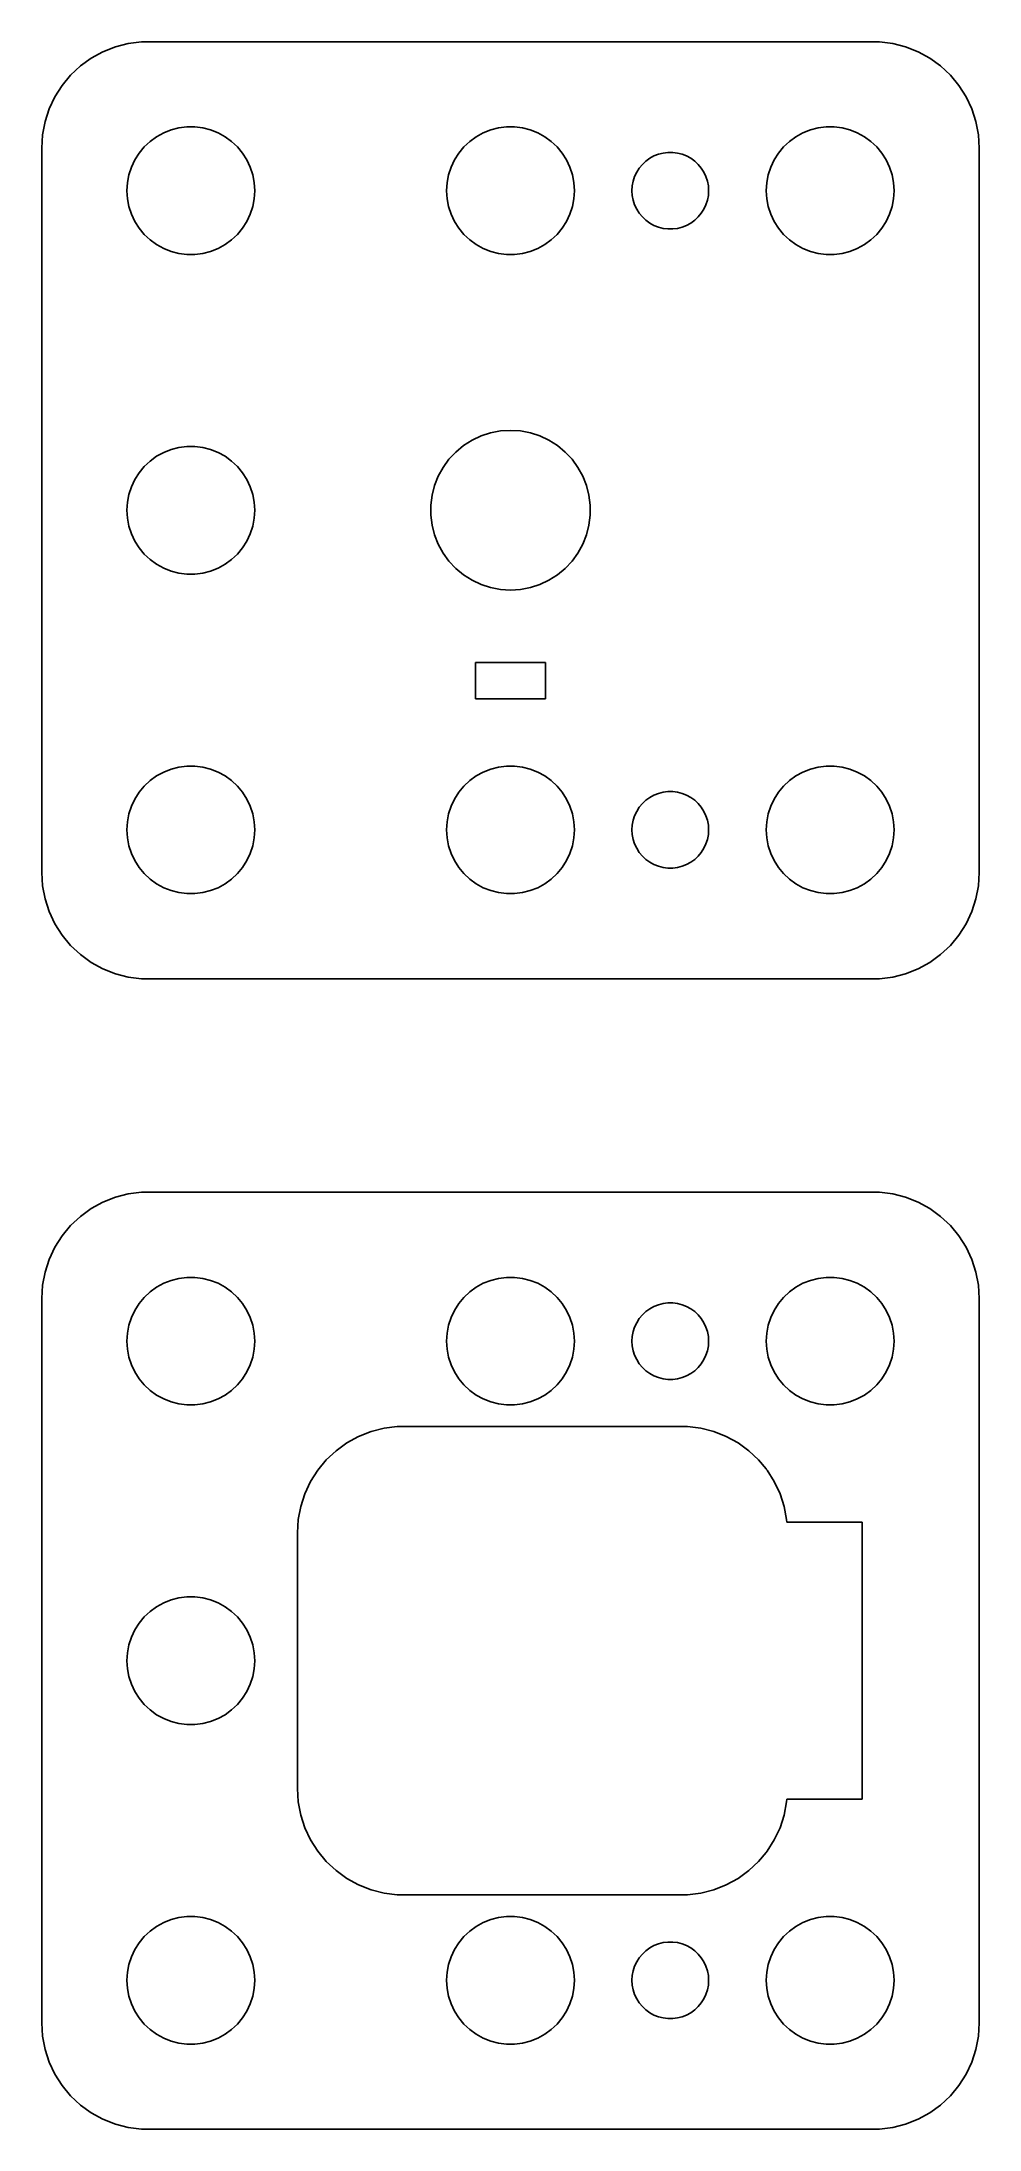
# Model space of a CAD drawing. Header units: metres. Extents: x -22 to 22, y -22 to 76.
import ezdxf

# ---------------------------------------------------------------- set-up
doc = ezdxf.new("R2010")
doc.units = ezdxf.units.M

msp = doc.modelspace()

# ---------------------------------------------------------------- linework, layer by layer
for p, q in [((-19.1289, 75.5241), (-19.6791, 75.2216)), ((-18.5451, 75.7553), (-19.1289, 75.5241)), ((-17.9369, 75.9114), (-18.5451, 75.7553)), ((-17.3139, 75.9901), (-17.9369, 75.9114)), ((17.3139, 75.9901), (-17.3139, 75.9901)), ((17.9369, 75.9114), (17.3139, 75.9901)), ((18.5451, 75.7553), (17.9369, 75.9114)), ((19.1289, 75.5241), (18.5451, 75.7553)), ((19.6791, 75.2216), (19.1289, 75.5241)), ((-20.1871, 74.8526), (-20.6448, 74.4227)), ((-19.6791, 75.2216), (-20.1871, 74.8526)), ((20.1871, 74.8526), (19.6791, 75.2216)), ((20.6448, 74.4227), (20.1871, 74.8526)), ((-21.0451, 73.9389), (-21.3815, 73.4088)), ((-20.6448, 74.4227), (-21.0451, 73.9389)), ((21.0451, 73.9389), (20.6448, 74.4227)), ((21.3815, 73.4088), (21.0451, 73.9389)), ((-21.6489, 72.8406), (-21.8429, 72.2434)), ((-21.3815, 73.4088), (-21.6489, 72.8406)), ((21.6489, 72.8406), (21.3815, 73.4088)), ((21.8429, 72.2434), (21.6489, 72.8406)), ((-21.9606, 71.6267), (-22, 71)), ((-21.8429, 72.2434), (-21.9606, 71.6267)), ((-16.9123, 71.3115), (-16.6075, 71.533)), ((-16.6075, 71.533), (-16.2773, 71.7145)), ((-16.2773, 71.7145), (-15.927, 71.8532)), ((-15.927, 71.8532), (-15.5621, 71.9469)), ((-15.5621, 71.9469), (-15.1884, 71.9941)), ((-15.1884, 71.9941), (-14.8116, 71.9941)), ((-14.8116, 71.9941), (-14.4379, 71.9469)), ((-14.4379, 71.9469), (-14.0729, 71.8532)), ((-14.0729, 71.8532), (-13.7227, 71.7145)), ((-13.7227, 71.7145), (-13.3925, 71.533)), ((-13.3925, 71.533), (-13.0877, 71.3115)), ((-1.91226, 71.3115), (-1.60747, 71.533)), ((-1.60747, 71.533), (-1.27733, 71.7145)), ((-1.27733, 71.7145), (-0.927048, 71.8532)), ((-0.927048, 71.8532), (-0.562134, 71.9469)), ((-0.562134, 71.9469), (-0.18837, 71.9941)), ((-0.18837, 71.9941), (0.18837, 71.9941)), ((0.18837, 71.9941), (0.562134, 71.9469)), ((0.562134, 71.9469), (0.927048, 71.8532)), ((0.927048, 71.8532), (1.27733, 71.7145)), ((1.27733, 71.7145), (1.60747, 71.533)), ((1.60747, 71.533), (1.91226, 71.3115)), ((13.0877, 71.3115), (13.3925, 71.533)), ((13.3925, 71.533), (13.7227, 71.7145)), ((13.7227, 71.7145), (14.0729, 71.8532)), ((14.0729, 71.8532), (14.4379, 71.9469)), ((14.4379, 71.9469), (14.8116, 71.9941)), ((14.8116, 71.9941), (15.1884, 71.9941)), ((15.1884, 71.9941), (15.5621, 71.9469)), ((15.5621, 71.9469), (15.927, 71.8532)), ((15.927, 71.8532), (16.2773, 71.7145)), ((16.2773, 71.7145), (16.6075, 71.533)), ((16.6075, 71.533), (16.9123, 71.3115)), ((21.9606, 71.6267), (21.8429, 72.2434)), ((22, 71), (21.9606, 71.6267)), ((-22, 71), (-22, 37)), ((-17.6289, 70.4453), (-17.427, 70.7634)), ((-17.427, 70.7634), (-17.1869, 71.0536)), ((-17.1869, 71.0536), (-16.9123, 71.3115)), ((-13.0877, 71.3115), (-12.8131, 71.0536)), ((-12.8131, 71.0536), (-12.5729, 70.7634)), ((-12.5729, 70.7634), (-12.3711, 70.4453)), ((-2.62891, 70.4453), (-2.42705, 70.7634)), ((-2.42705, 70.7634), (-2.1869, 71.0536)), ((-2.1869, 71.0536), (-1.91226, 71.3115)), ((1.91226, 71.3115), (2.1869, 71.0536)), ((2.1869, 71.0536), (2.42705, 70.7634)), ((2.42705, 70.7634), (2.62891, 70.4453)), ((6.53551, 70.5198), (6.7336, 70.6287)), ((6.7336, 70.6287), (6.94376, 70.7119)), ((6.94376, 70.7119), (7.1627, 70.7681)), ((7.1627, 70.7681), (7.38696, 70.7964)), ((7.38696, 70.7964), (7.61302, 70.7964)), ((7.61302, 70.7964), (7.83728, 70.7681)), ((7.83728, 70.7681), (8.05623, 70.7119)), ((8.05623, 70.7119), (8.26639, 70.6287)), ((8.26639, 70.6287), (8.46448, 70.5198)), ((12.3711, 70.4453), (12.5729, 70.7634)), ((12.5729, 70.7634), (12.8131, 71.0536)), ((12.8131, 71.0536), (13.0877, 71.3115)), ((16.9123, 71.3115), (17.1869, 71.0536)), ((17.1869, 71.0536), (17.427, 70.7634)), ((17.427, 70.7634), (17.6289, 70.4453)), ((22, 37), (22, 71)), ((-17.9763, 69.376), (-17.9057, 69.7461)), ((-17.9057, 69.7461), (-17.7893, 70.1044)), ((-17.7893, 70.1044), (-17.6289, 70.4453)), ((-12.3711, 70.4453), (-12.2107, 70.1044)), ((-12.2107, 70.1044), (-12.0942, 69.7461)), ((-12.0942, 69.7461), (-12.0237, 69.376)), ((-2.97633, 69.376), (-2.90575, 69.7461)), ((-2.90575, 69.7461), (-2.78932, 70.1044)), ((-2.78932, 70.1044), (-2.62891, 70.4453)), ((2.62891, 70.4453), (2.78932, 70.1044)), ((2.78932, 70.1044), (2.90575, 69.7461)), ((2.90575, 69.7461), (2.97633, 69.376)), ((5.75655, 69.4476), (5.8264, 69.6626)), ((5.8264, 69.6626), (5.92264, 69.8671)), ((5.92264, 69.8671), (6.04376, 70.058)), ((6.04376, 70.058), (6.18785, 70.2322)), ((6.18785, 70.2322), (6.35263, 70.3869)), ((6.35263, 70.3869), (6.53551, 70.5198)), ((8.46448, 70.5198), (8.64735, 70.3869)), ((8.64735, 70.3869), (8.81213, 70.2322)), ((8.81213, 70.2322), (8.95622, 70.058)), ((8.95622, 70.058), (9.07735, 69.8671)), ((9.07735, 69.8671), (9.17358, 69.6626)), ((9.17358, 69.6626), (9.24344, 69.4476)), ((12.0237, 69.376), (12.0942, 69.7461)), ((12.0942, 69.7461), (12.2107, 70.1044)), ((12.2107, 70.1044), (12.3711, 70.4453)), ((17.6289, 70.4453), (17.7893, 70.1044)), ((17.7893, 70.1044), (17.9057, 69.7461)), ((17.9057, 69.7461), (17.9763, 69.376)), ((-18, 69), (-17.9763, 69.376)), ((-17.9763, 68.624), (-18, 69)), ((-17.9057, 68.2539), (-17.9763, 68.624)), ((-12.0237, 68.624), (-12.0942, 68.2539)), ((-12.0237, 69.376), (-12, 69)), ((-12, 69), (-12.0237, 68.624)), ((-3, 69), (-2.97633, 69.376)), ((-2.97633, 68.624), (-3, 69)), ((-2.90575, 68.2539), (-2.97633, 68.624)), ((2.97633, 68.624), (2.90575, 68.2539)), ((2.97633, 69.376), (3, 69)), ((3, 69), (2.97633, 68.624)), ((5.7, 69), (5.71419, 69.2256)), ((5.71419, 68.7744), (5.7, 69)), ((5.71419, 69.2256), (5.75655, 69.4476)), ((5.75655, 68.5524), (5.71419, 68.7744)), ((9.24344, 69.4476), (9.2858, 69.2256)), ((9.2858, 68.7744), (9.24344, 68.5524)), ((9.2858, 69.2256), (9.29999, 69)), ((9.29999, 69), (9.2858, 68.7744)), ((12, 69), (12.0237, 69.376)), ((12.0237, 68.624), (12, 69)), ((12.0942, 68.2539), (12.0237, 68.624)), ((17.9763, 68.624), (17.9057, 68.2539)), ((17.9763, 69.376), (18, 69)), ((18, 69), (17.9763, 68.624)), ((-17.7893, 67.8956), (-17.9057, 68.2539)), ((-17.6289, 67.5547), (-17.7893, 67.8956)), ((-12.2107, 67.8956), (-12.3711, 67.5547)), ((-12.0942, 68.2539), (-12.2107, 67.8956)), ((-2.78932, 67.8956), (-2.90575, 68.2539)), ((-2.62891, 67.5547), (-2.78932, 67.8956)), ((2.78932, 67.8956), (2.62891, 67.5547)), ((2.90575, 68.2539), (2.78932, 67.8956)), ((5.8264, 68.3374), (5.75655, 68.5524)), ((5.92264, 68.1328), (5.8264, 68.3374)), ((6.04376, 67.942), (5.92264, 68.1328)), ((6.18785, 67.7678), (6.04376, 67.942)), ((6.35263, 67.6131), (6.18785, 67.7678)), ((6.53551, 67.4802), (6.35263, 67.6131)), ((8.64735, 67.6131), (8.46448, 67.4802)), ((8.81213, 67.7678), (8.64735, 67.6131)), ((8.95622, 67.942), (8.81213, 67.7678)), ((9.07735, 68.1328), (8.95622, 67.942)), ((9.17358, 68.3374), (9.07735, 68.1328)), ((9.24344, 68.5524), (9.17358, 68.3374)), ((12.2107, 67.8956), (12.0942, 68.2539)), ((12.3711, 67.5547), (12.2107, 67.8956)), ((17.7893, 67.8956), (17.6289, 67.5547)), ((17.9057, 68.2539), (17.7893, 67.8956)), ((-17.427, 67.2366), (-17.6289, 67.5547)), ((-17.1869, 66.9464), (-17.427, 67.2366)), ((-16.9123, 66.6884), (-17.1869, 66.9464)), ((-16.6075, 66.467), (-16.9123, 66.6884)), ((-13.0877, 66.6884), (-13.3925, 66.467)), ((-12.8131, 66.9464), (-13.0877, 66.6884)), ((-12.5729, 67.2366), (-12.8131, 66.9464)), ((-12.3711, 67.5547), (-12.5729, 67.2366)), ((-2.42705, 67.2366), (-2.62891, 67.5547)), ((-2.1869, 66.9464), (-2.42705, 67.2366)), ((-1.91226, 66.6884), (-2.1869, 66.9464)), ((-1.60747, 66.467), (-1.91226, 66.6884)), ((1.91226, 66.6884), (1.60747, 66.467)), ((2.1869, 66.9464), (1.91226, 66.6884)), ((2.42705, 67.2366), (2.1869, 66.9464)), ((2.62891, 67.5547), (2.42705, 67.2366)), ((6.7336, 67.3713), (6.53551, 67.4802)), ((6.94376, 67.2881), (6.7336, 67.3713)), ((7.1627, 67.2319), (6.94376, 67.2881)), ((7.38696, 67.2036), (7.1627, 67.2319)), ((7.61302, 67.2036), (7.38696, 67.2036)), ((7.83728, 67.2319), (7.61302, 67.2036)), ((8.05623, 67.2881), (7.83728, 67.2319)), ((8.26639, 67.3713), (8.05623, 67.2881)), ((8.46448, 67.4802), (8.26639, 67.3713)), ((12.5729, 67.2366), (12.3711, 67.5547)), ((12.8131, 66.9464), (12.5729, 67.2366)), ((13.0877, 66.6884), (12.8131, 66.9464)), ((13.3925, 66.467), (13.0877, 66.6884)), ((16.9123, 66.6884), (16.6075, 66.467)), ((17.1869, 66.9464), (16.9123, 66.6884)), ((17.427, 67.2366), (17.1869, 66.9464)), ((17.6289, 67.5547), (17.427, 67.2366)), ((-16.2773, 66.2855), (-16.6075, 66.467)), ((-15.927, 66.1468), (-16.2773, 66.2855)), ((-15.5621, 66.0531), (-15.927, 66.1468)), ((-15.1884, 66.0059), (-15.5621, 66.0531)), ((-14.8116, 66.0059), (-15.1884, 66.0059)), ((-14.4379, 66.0531), (-14.8116, 66.0059)), ((-14.0729, 66.1468), (-14.4379, 66.0531)), ((-13.7227, 66.2855), (-14.0729, 66.1468)), ((-13.3925, 66.467), (-13.7227, 66.2855)), ((-1.27733, 66.2855), (-1.60747, 66.467)), ((-0.927048, 66.1468), (-1.27733, 66.2855)), ((-0.562134, 66.0531), (-0.927048, 66.1468)), ((-0.18837, 66.0059), (-0.562134, 66.0531)), ((0.18837, 66.0059), (-0.18837, 66.0059)), ((0.562134, 66.0531), (0.18837, 66.0059)), ((0.927048, 66.1468), (0.562134, 66.0531)), ((1.27733, 66.2855), (0.927048, 66.1468)), ((1.60747, 66.467), (1.27733, 66.2855)), ((13.7227, 66.2855), (13.3925, 66.467)), ((14.0729, 66.1468), (13.7227, 66.2855)), ((14.4379, 66.0531), (14.0729, 66.1468)), ((14.8116, 66.0059), (14.4379, 66.0531)), ((15.1884, 66.0059), (14.8116, 66.0059)), ((15.5621, 66.0531), (15.1884, 66.0059)), ((15.927, 66.1468), (15.5621, 66.0531)), ((16.2773, 66.2855), (15.927, 66.1468)), ((16.6075, 66.467), (16.2773, 66.2855)), ((-16.2773, 56.7145), (-15.927, 56.8532)), ((-15.927, 56.8532), (-15.5621, 56.9469)), ((-15.5621, 56.9469), (-15.1884, 56.9941)), ((-15.1884, 56.9941), (-14.8116, 56.9941)), ((-14.8116, 56.9941), (-14.4379, 56.9469)), ((-14.4379, 56.9469), (-14.0729, 56.8532)), ((-14.0729, 56.8532), (-13.7227, 56.7145)), ((-2.56705, 56.7336), (-2.20419, 57.0338)), ((-2.20419, 57.0338), (-1.80656, 57.2861)), ((-1.80656, 57.2861), (-1.38046, 57.4866)), ((-1.38046, 57.4866), (-0.932587, 57.6322)), ((-0.932587, 57.6322), (-0.469986, 57.7204)), ((-0.469986, 57.7204), (0, 57.75)), ((0, 57.75), (0.469986, 57.7204)), ((0.469986, 57.7204), (0.932587, 57.6322)), ((0.932587, 57.6322), (1.38046, 57.4866)), ((1.38046, 57.4866), (1.80656, 57.2861)), ((1.80656, 57.2861), (2.20419, 57.0338)), ((2.20419, 57.0338), (2.56705, 56.7336)), ((-17.427, 55.7634), (-17.1869, 56.0536)), ((-17.1869, 56.0536), (-16.9123, 56.3115)), ((-16.9123, 56.3115), (-16.6075, 56.533)), ((-16.6075, 56.533), (-16.2773, 56.7145)), ((-13.7227, 56.7145), (-13.3925, 56.533)), ((-13.3925, 56.533), (-13.0877, 56.3115)), ((-13.0877, 56.3115), (-12.8131, 56.0536)), ((-12.8131, 56.0536), (-12.5729, 55.7634)), ((-3.3931, 55.5967), (-3.16623, 56.0093)), ((-3.16623, 56.0093), (-2.88942, 56.3903)), ((-2.88942, 56.3903), (-2.56705, 56.7336)), ((2.56705, 56.7336), (2.88942, 56.3903)), ((2.88942, 56.3903), (3.16623, 56.0093)), ((3.16623, 56.0093), (3.3931, 55.5967)), ((-17.9057, 54.7461), (-17.7893, 55.1044)), ((-17.7893, 55.1044), (-17.6289, 55.4453)), ((-17.6289, 55.4453), (-17.427, 55.7634)), ((-12.5729, 55.7634), (-12.3711, 55.4453)), ((-12.3711, 55.4453), (-12.2107, 55.1044)), ((-12.2107, 55.1044), (-12.0942, 54.7461)), ((-3.68356, 54.7027), (-3.56645, 55.1588)), ((-3.56645, 55.1588), (-3.3931, 55.5967)), ((3.3931, 55.5967), (3.56645, 55.1588)), ((3.56645, 55.1588), (3.68356, 54.7027)), ((-18, 54), (-17.9763, 54.376)), ((-17.9763, 53.624), (-18, 54)), ((-17.9763, 54.376), (-17.9057, 54.7461)), ((-12.0942, 54.7461), (-12.0237, 54.376)), ((-12.0237, 54.376), (-12, 54)), ((-12, 54), (-12.0237, 53.624)), ((-3.7426, 54.2355), (-3.68356, 54.7027)), ((-3.7426, 53.7645), (-3.7426, 54.2355)), ((3.68356, 54.7027), (3.7426, 54.2355)), ((3.7426, 54.2355), (3.7426, 53.7645)), ((-17.9057, 53.2539), (-17.9763, 53.624)), ((-17.7893, 52.8956), (-17.9057, 53.2539)), ((-12.0942, 53.2539), (-12.2107, 52.8956)), ((-12.0237, 53.624), (-12.0942, 53.2539)), ((-3.68356, 53.2973), (-3.7426, 53.7645)), ((-3.56645, 52.8412), (-3.68356, 53.2973)), ((3.68356, 53.2973), (3.56645, 52.8412)), ((3.7426, 53.7645), (3.68356, 53.2973)), ((-17.6289, 52.5547), (-17.7893, 52.8956)), ((-17.427, 52.2366), (-17.6289, 52.5547)), ((-17.1869, 51.9464), (-17.427, 52.2366)), ((-16.9123, 51.6885), (-17.1869, 51.9464)), ((-12.8131, 51.9464), (-13.0877, 51.6885)), ((-12.5729, 52.2366), (-12.8131, 51.9464)), ((-12.3711, 52.5547), (-12.5729, 52.2366)), ((-12.2107, 52.8956), (-12.3711, 52.5547)), ((-3.3931, 52.4033), (-3.56645, 52.8412)), ((-3.16623, 51.9907), (-3.3931, 52.4033)), ((-2.88942, 51.6097), (-3.16623, 51.9907)), ((3.16623, 51.9907), (2.88942, 51.6097)), ((3.3931, 52.4033), (3.16623, 51.9907)), ((3.56645, 52.8412), (3.3931, 52.4033)), ((-16.6075, 51.467), (-16.9123, 51.6885)), ((-16.2773, 51.2855), (-16.6075, 51.467)), ((-15.927, 51.1468), (-16.2773, 51.2855)), ((-15.5621, 51.0531), (-15.927, 51.1468)), ((-15.1884, 51.0059), (-15.5621, 51.0531)), ((-14.8116, 51.0059), (-15.1884, 51.0059)), ((-14.4379, 51.0531), (-14.8116, 51.0059)), ((-14.0729, 51.1468), (-14.4379, 51.0531)), ((-13.7227, 51.2855), (-14.0729, 51.1468)), ((-13.3925, 51.467), (-13.7227, 51.2855)), ((-13.0877, 51.6885), (-13.3925, 51.467)), ((-2.56705, 51.2664), (-2.88942, 51.6097)), ((-2.20419, 50.9662), (-2.56705, 51.2664)), ((-1.80656, 50.7139), (-2.20419, 50.9662)), ((2.20419, 50.9662), (1.80656, 50.7139)), ((2.56705, 51.2664), (2.20419, 50.9662)), ((2.88942, 51.6097), (2.56705, 51.2664)), ((-1.38046, 50.5134), (-1.80656, 50.7139)), ((-0.932587, 50.3678), (-1.38046, 50.5134)), ((-0.469986, 50.2796), (-0.932587, 50.3678)), ((0, 50.25), (-0.469986, 50.2796)), ((0.469986, 50.2796), (0, 50.25)), ((0.932587, 50.3678), (0.469986, 50.2796)), ((1.38046, 50.5134), (0.932587, 50.3678)), ((1.80656, 50.7139), (1.38046, 50.5134)), ((-1.64999, 45.15), (-1.64999, 46.85)), ((-1.64999, 46.85), (1.64999, 46.85)), ((1.64999, 46.85), (1.64999, 45.15)), ((1.64999, 45.15), (-1.64999, 45.15)), ((-17.1869, 41.0536), (-16.9123, 41.3116)), ((-16.9123, 41.3116), (-16.6075, 41.533)), ((-16.6075, 41.533), (-16.2773, 41.7145)), ((-16.2773, 41.7145), (-15.927, 41.8532)), ((-15.927, 41.8532), (-15.5621, 41.9469)), ((-15.5621, 41.9469), (-15.1884, 41.9941)), ((-15.1884, 41.9941), (-14.8116, 41.9941)), ((-14.8116, 41.9941), (-14.4379, 41.9469)), ((-14.4379, 41.9469), (-14.0729, 41.8532)), ((-14.0729, 41.8532), (-13.7227, 41.7145)), ((-13.7227, 41.7145), (-13.3925, 41.533)), ((-13.3925, 41.533), (-13.0877, 41.3116)), ((-13.0877, 41.3116), (-12.8131, 41.0536)), ((-2.1869, 41.0536), (-1.91226, 41.3116)), ((-1.91226, 41.3116), (-1.60747, 41.533)), ((-1.60747, 41.533), (-1.27733, 41.7145)), ((-1.27733, 41.7145), (-0.927048, 41.8532)), ((-0.927048, 41.8532), (-0.562134, 41.9469)), ((-0.562134, 41.9469), (-0.18837, 41.9941)), ((-0.18837, 41.9941), (0.18837, 41.9941)), ((0.18837, 41.9941), (0.562134, 41.9469)), ((0.562134, 41.9469), (0.927048, 41.8532)), ((0.927048, 41.8532), (1.27733, 41.7145)), ((1.27733, 41.7145), (1.60747, 41.533)), ((1.60747, 41.533), (1.91226, 41.3116)), ((1.91226, 41.3116), (2.1869, 41.0536)), ((12.8131, 41.0536), (13.0877, 41.3116)), ((13.0877, 41.3116), (13.3925, 41.533)), ((13.3925, 41.533), (13.7227, 41.7145)), ((13.7227, 41.7145), (14.0729, 41.8532)), ((14.0729, 41.8532), (14.4379, 41.9469)), ((14.4379, 41.9469), (14.8116, 41.9941)), ((14.8116, 41.9941), (15.1884, 41.9941)), ((15.1884, 41.9941), (15.5621, 41.9469)), ((15.5621, 41.9469), (15.927, 41.8532)), ((15.927, 41.8532), (16.2773, 41.7145)), ((16.2773, 41.7145), (16.6075, 41.533)), ((16.6075, 41.533), (16.9123, 41.3116)), ((16.9123, 41.3116), (17.1869, 41.0536)), ((-17.7893, 40.1044), (-17.6289, 40.4453)), ((-17.6289, 40.4453), (-17.427, 40.7634)), ((-17.427, 40.7634), (-17.1869, 41.0536)), ((-12.8131, 41.0536), (-12.5729, 40.7634)), ((-12.5729, 40.7634), (-12.3711, 40.4453)), ((-12.3711, 40.4453), (-12.2107, 40.1044)), ((-2.78932, 40.1044), (-2.62891, 40.4453)), ((-2.62891, 40.4453), (-2.42705, 40.7634)), ((-2.42705, 40.7634), (-2.1869, 41.0536)), ((2.1869, 41.0536), (2.42705, 40.7634)), ((2.42705, 40.7634), (2.62891, 40.4453)), ((2.62891, 40.4453), (2.78932, 40.1044)), ((6.04376, 40.058), (6.18785, 40.2322)), ((6.18785, 40.2322), (6.35263, 40.3869)), ((6.35263, 40.3869), (6.53551, 40.5198)), ((6.53551, 40.5198), (6.7336, 40.6287)), ((6.7336, 40.6287), (6.94376, 40.7119)), ((6.94376, 40.7119), (7.1627, 40.7681)), ((7.1627, 40.7681), (7.38696, 40.7964)), ((7.38696, 40.7964), (7.61302, 40.7964)), ((7.61302, 40.7964), (7.83728, 40.7681)), ((7.83728, 40.7681), (8.05623, 40.7119)), ((8.05623, 40.7119), (8.26639, 40.6287)), ((8.26639, 40.6287), (8.46448, 40.5198)), ((8.46448, 40.5198), (8.64735, 40.3869)), ((8.64735, 40.3869), (8.81213, 40.2322)), ((8.81213, 40.2322), (8.95622, 40.058)), ((12.2107, 40.1044), (12.3711, 40.4453)), ((12.3711, 40.4453), (12.5729, 40.7634)), ((12.5729, 40.7634), (12.8131, 41.0536)), ((17.1869, 41.0536), (17.427, 40.7634)), ((17.427, 40.7634), (17.6289, 40.4453)), ((17.6289, 40.4453), (17.7893, 40.1044)), ((-18, 39), (-17.9763, 39.376)), ((-17.9763, 39.376), (-17.9057, 39.7461)), ((-17.9057, 39.7461), (-17.7893, 40.1044)), ((-12.2107, 40.1044), (-12.0942, 39.7461)), ((-12.0942, 39.7461), (-12.0237, 39.376)), ((-12.0237, 39.376), (-12, 39)), ((-3, 39), (-2.97633, 39.376)), ((-2.97633, 39.376), (-2.90575, 39.7461)), ((-2.90575, 39.7461), (-2.78932, 40.1044)), ((2.78932, 40.1044), (2.90575, 39.7461)), ((2.90575, 39.7461), (2.97633, 39.376)), ((2.97633, 39.376), (3, 39)), ((5.7, 39), (5.71419, 39.2256)), ((5.71419, 39.2256), (5.75655, 39.4476)), ((5.75655, 39.4476), (5.8264, 39.6626)), ((5.8264, 39.6626), (5.92264, 39.8672)), ((5.92264, 39.8672), (6.04376, 40.058)), ((8.95622, 40.058), (9.07735, 39.8672)), ((9.07735, 39.8672), (9.17358, 39.6626)), ((9.17358, 39.6626), (9.24344, 39.4476)), ((9.24344, 39.4476), (9.2858, 39.2256)), ((9.2858, 39.2256), (9.29999, 39)), ((12, 39), (12.0237, 39.376)), ((12.0237, 39.376), (12.0942, 39.7461)), ((12.0942, 39.7461), (12.2107, 40.1044)), ((17.7893, 40.1044), (17.9057, 39.7461)), ((17.9057, 39.7461), (17.9763, 39.376)), ((17.9763, 39.376), (18, 39)), ((-17.9763, 38.624), (-18, 39)), ((-17.9057, 38.2539), (-17.9763, 38.624)), ((-17.7893, 37.8956), (-17.9057, 38.2539)), ((-12.0942, 38.2539), (-12.2107, 37.8956)), ((-12.0237, 38.624), (-12.0942, 38.2539)), ((-12, 39), (-12.0237, 38.624)), ((-2.97633, 38.624), (-3, 39)), ((-2.90575, 38.2539), (-2.97633, 38.624)), ((-2.78932, 37.8956), (-2.90575, 38.2539)), ((2.90575, 38.2539), (2.78932, 37.8956)), ((2.97633, 38.624), (2.90575, 38.2539)), ((3, 39), (2.97633, 38.624)), ((5.71419, 38.7744), (5.7, 39)), ((5.75655, 38.5524), (5.71419, 38.7744)), ((5.8264, 38.3374), (5.75655, 38.5524)), ((5.92264, 38.1329), (5.8264, 38.3374)), ((9.17358, 38.3374), (9.07735, 38.1329)), ((9.24344, 38.5524), (9.17358, 38.3374)), ((9.2858, 38.7744), (9.24344, 38.5524)), ((9.29999, 39), (9.2858, 38.7744)), ((12.0237, 38.624), (12, 39)), ((12.0942, 38.2539), (12.0237, 38.624)), ((12.2107, 37.8956), (12.0942, 38.2539)), ((17.9057, 38.2539), (17.7893, 37.8956)), ((17.9763, 38.624), (17.9057, 38.2539)), ((18, 39), (17.9763, 38.624)), ((-17.6289, 37.5547), (-17.7893, 37.8956)), ((-17.427, 37.2366), (-17.6289, 37.5547)), ((-17.1869, 36.9464), (-17.427, 37.2366)), ((-12.5729, 37.2366), (-12.8131, 36.9464)), ((-12.3711, 37.5547), (-12.5729, 37.2366)), ((-12.2107, 37.8956), (-12.3711, 37.5547)), ((-2.62891, 37.5547), (-2.78932, 37.8956)), ((-2.42705, 37.2366), (-2.62891, 37.5547)), ((-2.1869, 36.9464), (-2.42705, 37.2366)), ((2.42705, 37.2366), (2.1869, 36.9464)), ((2.62891, 37.5547), (2.42705, 37.2366)), ((2.78932, 37.8956), (2.62891, 37.5547)), ((6.04376, 37.942), (5.92264, 38.1329)), ((6.18785, 37.7678), (6.04376, 37.942)), ((6.35263, 37.6131), (6.18785, 37.7678)), ((6.53551, 37.4802), (6.35263, 37.6131)), ((6.7336, 37.3713), (6.53551, 37.4802)), ((6.94376, 37.2881), (6.7336, 37.3713)), ((7.1627, 37.2319), (6.94376, 37.2881)), ((8.05623, 37.2881), (7.83728, 37.2319)), ((8.26639, 37.3713), (8.05623, 37.2881)), ((8.46448, 37.4802), (8.26639, 37.3713)), ((8.64735, 37.6131), (8.46448, 37.4802)), ((8.81213, 37.7678), (8.64735, 37.6131)), ((8.95622, 37.942), (8.81213, 37.7678)), ((9.07735, 38.1329), (8.95622, 37.942)), ((12.3711, 37.5547), (12.2107, 37.8956)), ((12.5729, 37.2366), (12.3711, 37.5547)), ((12.8131, 36.9464), (12.5729, 37.2366)), ((17.427, 37.2366), (17.1869, 36.9464)), ((17.6289, 37.5547), (17.427, 37.2366)), ((17.7893, 37.8956), (17.6289, 37.5547)), ((-22, 37), (-21.9606, 36.3733)), ((-21.9606, 36.3733), (-21.8429, 35.7566)), ((-16.9123, 36.6885), (-17.1869, 36.9464)), ((-16.6075, 36.467), (-16.9123, 36.6885)), ((-16.2773, 36.2855), (-16.6075, 36.467)), ((-15.927, 36.1468), (-16.2773, 36.2855)), ((-13.7227, 36.2855), (-14.0729, 36.1468)), ((-13.3925, 36.467), (-13.7227, 36.2855)), ((-13.0877, 36.6885), (-13.3925, 36.467)), ((-12.8131, 36.9464), (-13.0877, 36.6885)), ((-1.91226, 36.6885), (-2.1869, 36.9464)), ((-1.60747, 36.467), (-1.91226, 36.6885)), ((-1.27733, 36.2855), (-1.60747, 36.467)), ((-0.927048, 36.1468), (-1.27733, 36.2855)), ((1.27733, 36.2855), (0.927048, 36.1468)), ((1.60747, 36.467), (1.27733, 36.2855)), ((1.91226, 36.6885), (1.60747, 36.467)), ((2.1869, 36.9464), (1.91226, 36.6885)), ((7.38696, 37.2036), (7.1627, 37.2319)), ((7.61302, 37.2036), (7.38696, 37.2036)), ((7.83728, 37.2319), (7.61302, 37.2036)), ((13.0877, 36.6885), (12.8131, 36.9464)), ((13.3925, 36.467), (13.0877, 36.6885)), ((13.7227, 36.2855), (13.3925, 36.467)), ((14.0729, 36.1468), (13.7227, 36.2855)), ((16.2773, 36.2855), (15.927, 36.1468)), ((16.6075, 36.467), (16.2773, 36.2855)), ((16.9123, 36.6885), (16.6075, 36.467)), ((17.1869, 36.9464), (16.9123, 36.6885)), ((21.8429, 35.7566), (21.9606, 36.3733)), ((21.9606, 36.3733), (22, 37)), ((-21.8429, 35.7566), (-21.6489, 35.1594)), ((-15.5621, 36.0531), (-15.927, 36.1468)), ((-15.1884, 36.0059), (-15.5621, 36.0531)), ((-14.8116, 36.0059), (-15.1884, 36.0059)), ((-14.4379, 36.0531), (-14.8116, 36.0059)), ((-14.0729, 36.1468), (-14.4379, 36.0531)), ((-0.562134, 36.0531), (-0.927048, 36.1468)), ((-0.18837, 36.0059), (-0.562134, 36.0531)), ((0.18837, 36.0059), (-0.18837, 36.0059)), ((0.562134, 36.0531), (0.18837, 36.0059)), ((0.927048, 36.1468), (0.562134, 36.0531)), ((14.4379, 36.0531), (14.0729, 36.1468)), ((14.8116, 36.0059), (14.4379, 36.0531)), ((15.1884, 36.0059), (14.8116, 36.0059)), ((15.5621, 36.0531), (15.1884, 36.0059)), ((15.927, 36.1468), (15.5621, 36.0531)), ((21.6489, 35.1594), (21.8429, 35.7566)), ((-21.6489, 35.1594), (-21.3815, 34.5912)), ((-21.3815, 34.5912), (-21.0451, 34.0611)), ((21.0451, 34.0611), (21.3815, 34.5912)), ((21.3815, 34.5912), (21.6489, 35.1594)), ((-21.0451, 34.0611), (-20.6448, 33.5773)), ((-20.6448, 33.5773), (-20.1871, 33.1474)), ((20.1871, 33.1474), (20.6448, 33.5773)), ((20.6448, 33.5773), (21.0451, 34.0611)), ((-20.1871, 33.1474), (-19.6791, 32.7784)), ((-19.6791, 32.7784), (-19.1289, 32.4759)), ((-19.1289, 32.4759), (-18.5451, 32.2447)), ((18.5451, 32.2447), (19.1289, 32.4759)), ((19.1289, 32.4759), (19.6791, 32.7784)), ((19.6791, 32.7784), (20.1871, 33.1474)), ((-18.5451, 32.2447), (-17.9369, 32.0886)), ((-17.9369, 32.0886), (-17.3139, 32.0099)), ((-17.3139, 32.0099), (17.3139, 32.0099)), ((17.3139, 32.0099), (17.9369, 32.0886)), ((17.9369, 32.0886), (18.5451, 32.2447)), ((-18.5451, 21.7553), (-19.1289, 21.5241)), ((-17.9369, 21.9114), (-18.5451, 21.7553)), ((-17.3139, 21.9901), (-17.9369, 21.9114)), ((17.3139, 21.9901), (-17.3139, 21.9901)), ((17.9369, 21.9114), (17.3139, 21.9901)), ((18.5451, 21.7553), (17.9369, 21.9114)), ((19.1289, 21.5241), (18.5451, 21.7553)), ((-20.1871, 20.8526), (-20.6448, 20.4227)), ((-19.6791, 21.2216), (-20.1871, 20.8526)), ((-19.1289, 21.5241), (-19.6791, 21.2216)), ((19.6791, 21.2216), (19.1289, 21.5241)), ((20.1871, 20.8526), (19.6791, 21.2216)), ((20.6448, 20.4227), (20.1871, 20.8526)), ((-21.0451, 19.9389), (-21.3815, 19.4088)), ((-20.6448, 20.4227), (-21.0451, 19.9389)), ((21.0451, 19.9389), (20.6448, 20.4227)), ((21.3815, 19.4088), (21.0451, 19.9389)), ((-21.6489, 18.8406), (-21.8429, 18.2434)), ((-21.3815, 19.4088), (-21.6489, 18.8406)), ((21.6489, 18.8406), (21.3815, 19.4088)), ((21.8429, 18.2434), (21.6489, 18.8406)), ((-21.8429, 18.2434), (-21.9606, 17.6267)), ((-16.6075, 17.533), (-16.2773, 17.7145)), ((-16.2773, 17.7145), (-15.927, 17.8532)), ((-15.927, 17.8532), (-15.5621, 17.9469)), ((-15.5621, 17.9469), (-15.1884, 17.9941)), ((-15.1884, 17.9941), (-14.8116, 17.9941)), ((-14.8116, 17.9941), (-14.4379, 17.9469)), ((-14.4379, 17.9469), (-14.0729, 17.8532)), ((-14.0729, 17.8532), (-13.7227, 17.7145)), ((-13.7227, 17.7145), (-13.3925, 17.533)), ((-1.60747, 17.533), (-1.27733, 17.7145)), ((-1.27733, 17.7145), (-0.927048, 17.8532)), ((-0.927048, 17.8532), (-0.562134, 17.9469)), ((-0.562134, 17.9469), (-0.18837, 17.9941)), ((-0.18837, 17.9941), (0.18837, 17.9941)), ((0.18837, 17.9941), (0.562134, 17.9469)), ((0.562134, 17.9469), (0.927048, 17.8532)), ((0.927048, 17.8532), (1.27733, 17.7145)), ((1.27733, 17.7145), (1.60747, 17.533)), ((13.3925, 17.533), (13.7227, 17.7145)), ((13.7227, 17.7145), (14.0729, 17.8532)), ((14.0729, 17.8532), (14.4379, 17.9469)), ((14.4379, 17.9469), (14.8116, 17.9941)), ((14.8116, 17.9941), (15.1884, 17.9941)), ((15.1884, 17.9941), (15.5621, 17.9469)), ((15.5621, 17.9469), (15.927, 17.8532)), ((15.927, 17.8532), (16.2773, 17.7145)), ((16.2773, 17.7145), (16.6075, 17.533)), ((21.9606, 17.6267), (21.8429, 18.2434)), ((-21.9606, 17.6267), (-22, 17)), ((-22, 17), (-22, -17)), ((-17.6289, 16.4453), (-17.427, 16.7634)), ((-17.427, 16.7634), (-17.1869, 17.0536)), ((-17.1869, 17.0536), (-16.9123, 17.3115)), ((-16.9123, 17.3115), (-16.6075, 17.533)), ((-13.3925, 17.533), (-13.0877, 17.3115)), ((-13.0877, 17.3115), (-12.8131, 17.0536)), ((-12.8131, 17.0536), (-12.5729, 16.7634)), ((-12.5729, 16.7634), (-12.3711, 16.4453)), ((-2.62891, 16.4453), (-2.42705, 16.7634)), ((-2.42705, 16.7634), (-2.1869, 17.0536)), ((-2.1869, 17.0536), (-1.91226, 17.3115)), ((-1.91226, 17.3115), (-1.60747, 17.533)), ((1.60747, 17.533), (1.91226, 17.3115)), ((1.91226, 17.3115), (2.1869, 17.0536)), ((2.1869, 17.0536), (2.42705, 16.7634)), ((2.42705, 16.7634), (2.62891, 16.4453)), ((6.7336, 16.6287), (6.94376, 16.7119)), ((6.94376, 16.7119), (7.1627, 16.7681)), ((7.1627, 16.7681), (7.38696, 16.7964)), ((7.38696, 16.7964), (7.61302, 16.7964)), ((7.61302, 16.7964), (7.83728, 16.7681)), ((7.83728, 16.7681), (8.05623, 16.7119)), ((8.05623, 16.7119), (8.26639, 16.6287)), ((12.3711, 16.4453), (12.5729, 16.7634)), ((12.5729, 16.7634), (12.8131, 17.0536)), ((12.8131, 17.0536), (13.0877, 17.3115)), ((13.0877, 17.3115), (13.3925, 17.533)), ((16.6075, 17.533), (16.9123, 17.3115)), ((16.9123, 17.3115), (17.1869, 17.0536)), ((17.1869, 17.0536), (17.427, 16.7634)), ((17.427, 16.7634), (17.6289, 16.4453)), ((22, 17), (21.9606, 17.6267)), ((22, -17), (22, 17)), ((-17.9763, 15.376), (-17.9057, 15.7461)), ((-17.9057, 15.7461), (-17.7893, 16.1044)), ((-17.7893, 16.1044), (-17.6289, 16.4453)), ((-12.3711, 16.4453), (-12.2107, 16.1044)), ((-12.2107, 16.1044), (-12.0942, 15.7461)), ((-12.0942, 15.7461), (-12.0237, 15.376)), ((-2.97633, 15.376), (-2.90575, 15.7461)), ((-2.90575, 15.7461), (-2.78932, 16.1044)), ((-2.78932, 16.1044), (-2.62891, 16.4453)), ((2.62891, 16.4453), (2.78932, 16.1044)), ((2.78932, 16.1044), (2.90575, 15.7461)), ((2.90575, 15.7461), (2.97633, 15.376)), ((5.8264, 15.6626), (5.92264, 15.8671)), ((5.92264, 15.8671), (6.04376, 16.058)), ((6.04376, 16.058), (6.18785, 16.2322)), ((6.18785, 16.2322), (6.35263, 16.3869)), ((6.35263, 16.3869), (6.53551, 16.5198)), ((6.53551, 16.5198), (6.7336, 16.6287)), ((8.26639, 16.6287), (8.46448, 16.5198)), ((8.46448, 16.5198), (8.64735, 16.3869)), ((8.64735, 16.3869), (8.81213, 16.2322)), ((8.81213, 16.2322), (8.95622, 16.058)), ((8.95622, 16.058), (9.07735, 15.8671)), ((9.07735, 15.8671), (9.17358, 15.6626)), ((12.0237, 15.376), (12.0942, 15.7461)), ((12.0942, 15.7461), (12.2107, 16.1044)), ((12.2107, 16.1044), (12.3711, 16.4453)), ((17.6289, 16.4453), (17.7893, 16.1044)), ((17.7893, 16.1044), (17.9057, 15.7461)), ((17.9057, 15.7461), (17.9763, 15.376)), ((-18, 15), (-17.9763, 15.376)), ((-17.9763, 14.624), (-18, 15)), ((-12.0237, 15.376), (-12, 15)), ((-12, 15), (-12.0237, 14.624)), ((-3, 15), (-2.97633, 15.376)), ((-2.97633, 14.624), (-3, 15)), ((2.97633, 15.376), (3, 15)), ((3, 15), (2.97633, 14.624)), ((5.7, 15), (5.71419, 15.2256)), ((5.71419, 14.7744), (5.7, 15)), ((5.71419, 15.2256), (5.75655, 15.4476)), ((5.75655, 14.5524), (5.71419, 14.7744)), ((5.75655, 15.4476), (5.8264, 15.6626)), ((9.17358, 15.6626), (9.24344, 15.4476)), ((9.24344, 15.4476), (9.2858, 15.2256)), ((9.2858, 14.7744), (9.24344, 14.5524)), ((9.2858, 15.2256), (9.29999, 15)), ((9.29999, 15), (9.2858, 14.7744)), ((12, 15), (12.0237, 15.376)), ((12.0237, 14.624), (12, 15)), ((17.9763, 15.376), (18, 15)), ((18, 15), (17.9763, 14.624)), ((-17.9057, 14.2539), (-17.9763, 14.624)), ((-17.7893, 13.8956), (-17.9057, 14.2539)), ((-17.6289, 13.5547), (-17.7893, 13.8956)), ((-12.2107, 13.8956), (-12.3711, 13.5547)), ((-12.0942, 14.2539), (-12.2107, 13.8956)), ((-12.0237, 14.624), (-12.0942, 14.2539)), ((-2.90575, 14.2539), (-2.97633, 14.624)), ((-2.78932, 13.8956), (-2.90575, 14.2539)), ((-2.62891, 13.5547), (-2.78932, 13.8956)), ((2.78932, 13.8956), (2.62891, 13.5547)), ((2.90575, 14.2539), (2.78932, 13.8956)), ((2.97633, 14.624), (2.90575, 14.2539)), ((5.8264, 14.3374), (5.75655, 14.5524)), ((5.92264, 14.1328), (5.8264, 14.3374)), ((6.04376, 13.942), (5.92264, 14.1328)), ((6.18785, 13.7678), (6.04376, 13.942)), ((6.35263, 13.6131), (6.18785, 13.7678)), ((8.81213, 13.7678), (8.64735, 13.6131)), ((8.95622, 13.942), (8.81213, 13.7678)), ((9.07735, 14.1328), (8.95622, 13.942)), ((9.17358, 14.3374), (9.07735, 14.1328)), ((9.24344, 14.5524), (9.17358, 14.3374)), ((12.0942, 14.2539), (12.0237, 14.624)), ((12.2107, 13.8956), (12.0942, 14.2539)), ((12.3711, 13.5547), (12.2107, 13.8956)), ((17.7893, 13.8956), (17.6289, 13.5547)), ((17.9057, 14.2539), (17.7893, 13.8956)), ((17.9763, 14.624), (17.9057, 14.2539)), ((-17.427, 13.2366), (-17.6289, 13.5547)), ((-17.1869, 12.9464), (-17.427, 13.2366)), ((-16.9123, 12.6884), (-17.1869, 12.9464)), ((-12.8131, 12.9464), (-13.0877, 12.6884)), ((-12.5729, 13.2366), (-12.8131, 12.9464)), ((-12.3711, 13.5547), (-12.5729, 13.2366)), ((-2.42705, 13.2366), (-2.62891, 13.5547)), ((-2.1869, 12.9464), (-2.42705, 13.2366)), ((-1.91226, 12.6884), (-2.1869, 12.9464)), ((2.1869, 12.9464), (1.91226, 12.6884)), ((2.42705, 13.2366), (2.1869, 12.9464)), ((2.62891, 13.5547), (2.42705, 13.2366)), ((6.53551, 13.4802), (6.35263, 13.6131)), ((6.7336, 13.3713), (6.53551, 13.4802)), ((6.94376, 13.2881), (6.7336, 13.3713)), ((7.1627, 13.2319), (6.94376, 13.2881)), ((7.38696, 13.2036), (7.1627, 13.2319)), ((7.61302, 13.2036), (7.38696, 13.2036)), ((7.83728, 13.2319), (7.61302, 13.2036)), ((8.05623, 13.2881), (7.83728, 13.2319)), ((8.26639, 13.3713), (8.05623, 13.2881)), ((8.46448, 13.4802), (8.26639, 13.3713)), ((8.64735, 13.6131), (8.46448, 13.4802)), ((12.5729, 13.2366), (12.3711, 13.5547)), ((12.8131, 12.9464), (12.5729, 13.2366)), ((13.0877, 12.6884), (12.8131, 12.9464)), ((17.1869, 12.9464), (16.9123, 12.6884)), ((17.427, 13.2366), (17.1869, 12.9464)), ((17.6289, 13.5547), (17.427, 13.2366)), ((-16.6075, 12.467), (-16.9123, 12.6884)), ((-16.2773, 12.2855), (-16.6075, 12.467)), ((-15.927, 12.1468), (-16.2773, 12.2855)), ((-15.5621, 12.0531), (-15.927, 12.1468)), ((-15.1884, 12.0059), (-15.5621, 12.0531)), ((-14.8116, 12.0059), (-15.1884, 12.0059)), ((-14.4379, 12.0531), (-14.8116, 12.0059)), ((-14.0729, 12.1468), (-14.4379, 12.0531)), ((-13.7227, 12.2855), (-14.0729, 12.1468)), ((-13.3925, 12.467), (-13.7227, 12.2855)), ((-13.0877, 12.6884), (-13.3925, 12.467)), ((-1.60747, 12.467), (-1.91226, 12.6884)), ((-1.27733, 12.2855), (-1.60747, 12.467)), ((-0.927048, 12.1468), (-1.27733, 12.2855)), ((-0.562134, 12.0531), (-0.927048, 12.1468)), ((-0.18837, 12.0059), (-0.562134, 12.0531)), ((0.18837, 12.0059), (-0.18837, 12.0059)), ((0.562134, 12.0531), (0.18837, 12.0059)), ((0.927048, 12.1468), (0.562134, 12.0531)), ((1.27733, 12.2855), (0.927048, 12.1468)), ((1.60747, 12.467), (1.27733, 12.2855)), ((1.91226, 12.6884), (1.60747, 12.467)), ((13.3925, 12.467), (13.0877, 12.6884)), ((13.7227, 12.2855), (13.3925, 12.467)), ((14.0729, 12.1468), (13.7227, 12.2855)), ((14.4379, 12.0531), (14.0729, 12.1468)), ((14.8116, 12.0059), (14.4379, 12.0531)), ((15.1884, 12.0059), (14.8116, 12.0059)), ((15.5621, 12.0531), (15.1884, 12.0059)), ((15.927, 12.1468), (15.5621, 12.0531)), ((16.2773, 12.2855), (15.927, 12.1468)), ((16.6075, 12.467), (16.2773, 12.2855)), ((16.9123, 12.6884), (16.6075, 12.467)), ((-6.54507, 10.7553), (-5.9369, 10.9114)), ((-5.9369, 10.9114), (-5.31395, 10.9901)), ((-5.31395, 10.9901), (8.31395, 10.9901)), ((8.31395, 10.9901), (8.9369, 10.9114)), ((8.9369, 10.9114), (9.54507, 10.7553)), ((-8.64484, 9.42273), (-8.18712, 9.85255)), ((-8.18712, 9.85255), (-7.67912, 10.2216)), ((-7.67912, 10.2216), (-7.12889, 10.5241)), ((-7.12889, 10.5241), (-6.54507, 10.7553)), ((9.54507, 10.7553), (10.1289, 10.5241)), ((10.1289, 10.5241), (10.6791, 10.2216)), ((10.6791, 10.2216), (11.1871, 9.85255)), ((11.1871, 9.85255), (11.6448, 9.42273)), ((-9.38153, 8.40877), (-9.04507, 8.93892)), ((-9.04507, 8.93892), (-8.64484, 9.42273)), ((11.6448, 9.42273), (11.9946, 9)), ((11.9946, 9), (12, 9)), ((12, 9), (12, 8.99342)), ((12, 8.99342), (12.0451, 8.93892)), ((12.0451, 8.93892), (12.3815, 8.40877)), ((-9.84291, 7.24344), (-9.64888, 7.84062)), ((-9.64888, 7.84062), (-9.38153, 8.40877)), ((12.3815, 8.40877), (12.6489, 7.84062)), ((12.6489, 7.84062), (12.8429, 7.24344)), ((-9.96057, 6.62666), (-9.84291, 7.24344)), ((12.8429, 7.24344), (12.9606, 6.62666)), ((-10, 6), (-9.96057, 6.62666)), ((-10, -6), (-10, 6)), ((12.9606, 6.62666), (12.9685, 6.5)), ((12.9685, 6.5), (16.5, 6.5)), ((16.5, 6.5), (16.5, -6.5)), ((-15.927, 2.85316), (-15.5621, 2.94685)), ((-15.5621, 2.94685), (-15.1884, 2.99408)), ((-15.1884, 2.99408), (-14.8116, 2.99408)), ((-14.8116, 2.99408), (-14.4379, 2.94685)), ((-14.4379, 2.94685), (-14.0729, 2.85316)), ((-17.427, 1.76335), (-17.1869, 2.05363)), ((-17.1869, 2.05363), (-16.9123, 2.31154)), ((-16.9123, 2.31154), (-16.6075, 2.53297)), ((-16.6075, 2.53297), (-16.2773, 2.71448)), ((-16.2773, 2.71448), (-15.927, 2.85316)), ((-14.0729, 2.85316), (-13.7227, 2.71448)), ((-13.7227, 2.71448), (-13.3925, 2.53297)), ((-13.3925, 2.53297), (-13.0877, 2.31154)), ((-13.0877, 2.31154), (-12.8131, 2.05363)), ((-12.8131, 2.05363), (-12.5729, 1.76335)), ((-17.9057, 0.746063), (-17.7893, 1.10437)), ((-17.7893, 1.10437), (-17.6289, 1.44525)), ((-17.6289, 1.44525), (-17.427, 1.76335)), ((-12.5729, 1.76335), (-12.3711, 1.44525)), ((-12.3711, 1.44525), (-12.2107, 1.10437)), ((-12.2107, 1.10437), (-12.0942, 0.746063)), ((-18, 0), (-17.9763, 0.375992)), ((-17.9763, -0.375992), (-18, 0)), ((-17.9763, 0.375992), (-17.9057, 0.746063)), ((-12.0942, 0.746063), (-12.0237, 0.375992)), ((-12.0237, 0.375992), (-12, 0)), ((-12, 0), (-12.0237, -0.375992)), ((-17.9057, -0.746063), (-17.9763, -0.375992)), ((-17.7893, -1.10437), (-17.9057, -0.746063)), ((-12.0942, -0.746063), (-12.2107, -1.10437)), ((-12.0237, -0.375992), (-12.0942, -0.746063)), ((-17.6289, -1.44525), (-17.7893, -1.10437)), ((-17.427, -1.76335), (-17.6289, -1.44525)), ((-17.1869, -2.05363), (-17.427, -1.76335)), ((-12.5729, -1.76335), (-12.8131, -2.05363)), ((-12.3711, -1.44525), (-12.5729, -1.76335)), ((-12.2107, -1.10437), (-12.3711, -1.44525)), ((-16.9123, -2.31154), (-17.1869, -2.05363)), ((-16.6075, -2.53297), (-16.9123, -2.31154)), ((-16.2773, -2.71448), (-16.6075, -2.53297)), ((-15.927, -2.85316), (-16.2773, -2.71448)), ((-15.5621, -2.94685), (-15.927, -2.85316)), ((-14.0729, -2.85316), (-14.4379, -2.94685)), ((-13.7227, -2.71448), (-14.0729, -2.85316)), ((-13.3925, -2.53297), (-13.7227, -2.71448)), ((-13.0877, -2.31154), (-13.3925, -2.53297)), ((-12.8131, -2.05363), (-13.0877, -2.31154)), ((-15.1884, -2.99408), (-15.5621, -2.94685)), ((-14.8116, -2.99408), (-15.1884, -2.99408)), ((-14.4379, -2.94685), (-14.8116, -2.99408)), ((-9.96057, -6.62666), (-10, -6)), ((-9.84291, -7.24344), (-9.96057, -6.62666)), ((12.9606, -6.62666), (12.8429, -7.24344)), ((12.9685, -6.5), (12.9606, -6.62666)), ((16.5, -6.5), (12.9685, -6.5)), ((-9.64888, -7.84062), (-9.84291, -7.24344)), ((12.8429, -7.24344), (12.6489, -7.84062)), ((-9.38153, -8.40877), (-9.64888, -7.84062)), ((-9.04507, -8.93892), (-9.38153, -8.40877)), ((12.3815, -8.40877), (12.0451, -8.93892)), ((12.6489, -7.84062), (12.3815, -8.40877)), ((-8.64484, -9.42273), (-9.04507, -8.93892)), ((-8.18712, -9.85255), (-8.64484, -9.42273)), ((11.6448, -9.42273), (11.1871, -9.85255)), ((11.9946, -9), (11.6448, -9.42273)), ((12, -9), (11.9946, -9)), ((12.0451, -8.93892), (12, -8.99342)), ((12, -8.99342), (12, -9)), ((-7.67912, -10.2216), (-8.18712, -9.85255)), ((-7.12889, -10.5241), (-7.67912, -10.2216)), ((-6.54507, -10.7553), (-7.12889, -10.5241)), ((-5.9369, -10.9114), (-6.54507, -10.7553)), ((9.54507, -10.7553), (8.9369, -10.9114)), ((10.1289, -10.5241), (9.54507, -10.7553)), ((10.6791, -10.2216), (10.1289, -10.5241)), ((11.1871, -9.85255), (10.6791, -10.2216)), ((-5.31395, -10.9901), (-5.9369, -10.9114)), ((8.31395, -10.9901), (-5.31395, -10.9901)), ((8.9369, -10.9114), (8.31395, -10.9901)), ((-17.1869, -12.9464), (-16.9123, -12.6884)), ((-16.9123, -12.6884), (-16.6075, -12.467)), ((-16.6075, -12.467), (-16.2773, -12.2855)), ((-16.2773, -12.2855), (-15.927, -12.1468)), ((-15.927, -12.1468), (-15.5621, -12.0531)), ((-15.5621, -12.0531), (-15.1884, -12.0059)), ((-15.1884, -12.0059), (-14.8116, -12.0059)), ((-14.8116, -12.0059), (-14.4379, -12.0531)), ((-14.4379, -12.0531), (-14.0729, -12.1468)), ((-14.0729, -12.1468), (-13.7227, -12.2855)), ((-13.7227, -12.2855), (-13.3925, -12.467)), ((-13.3925, -12.467), (-13.0877, -12.6884)), ((-13.0877, -12.6884), (-12.8131, -12.9464)), ((-2.1869, -12.9464), (-1.91226, -12.6884)), ((-1.91226, -12.6884), (-1.60747, -12.467)), ((-1.60747, -12.467), (-1.27733, -12.2855)), ((-1.27733, -12.2855), (-0.927048, -12.1468)), ((-0.927048, -12.1468), (-0.562134, -12.0531)), ((-0.562134, -12.0531), (-0.18837, -12.0059)), ((-0.18837, -12.0059), (0.18837, -12.0059)), ((0.18837, -12.0059), (0.562134, -12.0531)), ((0.562134, -12.0531), (0.927048, -12.1468)), ((0.927048, -12.1468), (1.27733, -12.2855)), ((1.27733, -12.2855), (1.60747, -12.467)), ((1.60747, -12.467), (1.91226, -12.6884)), ((1.91226, -12.6884), (2.1869, -12.9464)), ((12.8131, -12.9464), (13.0877, -12.6884)), ((13.0877, -12.6884), (13.3925, -12.467)), ((13.3925, -12.467), (13.7227, -12.2855)), ((13.7227, -12.2855), (14.0729, -12.1468)), ((14.0729, -12.1468), (14.4379, -12.0531)), ((14.4379, -12.0531), (14.8116, -12.0059)), ((14.8116, -12.0059), (15.1884, -12.0059)), ((15.1884, -12.0059), (15.5621, -12.0531)), ((15.5621, -12.0531), (15.927, -12.1468)), ((15.927, -12.1468), (16.2773, -12.2855)), ((16.2773, -12.2855), (16.6075, -12.467)), ((16.6075, -12.467), (16.9123, -12.6884)), ((16.9123, -12.6884), (17.1869, -12.9464)), ((-17.7893, -13.8956), (-17.6289, -13.5547)), ((-17.6289, -13.5547), (-17.427, -13.2366)), ((-17.427, -13.2366), (-17.1869, -12.9464)), ((-12.8131, -12.9464), (-12.5729, -13.2366)), ((-12.5729, -13.2366), (-12.3711, -13.5547)), ((-12.3711, -13.5547), (-12.2107, -13.8956)), ((-2.78932, -13.8956), (-2.62891, -13.5547)), ((-2.62891, -13.5547), (-2.42705, -13.2366)), ((-2.42705, -13.2366), (-2.1869, -12.9464)), ((2.1869, -12.9464), (2.42705, -13.2366)), ((2.42705, -13.2366), (2.62891, -13.5547)), ((2.62891, -13.5547), (2.78932, -13.8956)), ((6.18785, -13.7678), (6.35263, -13.6131)), ((6.35263, -13.6131), (6.53551, -13.4802)), ((6.53551, -13.4802), (6.7336, -13.3713)), ((6.7336, -13.3713), (6.94376, -13.2881)), ((6.94376, -13.2881), (7.1627, -13.2319)), ((7.1627, -13.2319), (7.38696, -13.2036)), ((7.38696, -13.2036), (7.61302, -13.2036)), ((7.61302, -13.2036), (7.83728, -13.2319)), ((7.83728, -13.2319), (8.05623, -13.2881)), ((8.05623, -13.2881), (8.26639, -13.3713)), ((8.26639, -13.3713), (8.46448, -13.4802)), ((8.46448, -13.4802), (8.64735, -13.6131)), ((8.64735, -13.6131), (8.81213, -13.7678)), ((12.2107, -13.8956), (12.3711, -13.5547)), ((12.3711, -13.5547), (12.5729, -13.2366)), ((12.5729, -13.2366), (12.8131, -12.9464)), ((17.1869, -12.9464), (17.427, -13.2366)), ((17.427, -13.2366), (17.6289, -13.5547)), ((17.6289, -13.5547), (17.7893, -13.8956)), ((-18, -15), (-17.9763, -14.624)), ((-17.9763, -14.624), (-17.9057, -14.2539)), ((-17.9057, -14.2539), (-17.7893, -13.8956)), ((-12.2107, -13.8956), (-12.0942, -14.2539)), ((-12.0942, -14.2539), (-12.0237, -14.624)), ((-12.0237, -14.624), (-12, -15)), ((-3, -15), (-2.97633, -14.624)), ((-2.97633, -14.624), (-2.90575, -14.2539)), ((-2.90575, -14.2539), (-2.78932, -13.8956)), ((2.78932, -13.8956), (2.90575, -14.2539)), ((2.90575, -14.2539), (2.97633, -14.624)), ((2.97633, -14.624), (3, -15)), ((5.71419, -14.7744), (5.75655, -14.5524)), ((5.75655, -14.5524), (5.8264, -14.3374)), ((5.8264, -14.3374), (5.92264, -14.1328)), ((5.92264, -14.1328), (6.04376, -13.942)), ((6.04376, -13.942), (6.18785, -13.7678)), ((8.81213, -13.7678), (8.95622, -13.942)), ((8.95622, -13.942), (9.07735, -14.1328)), ((9.07735, -14.1328), (9.17358, -14.3374)), ((9.17358, -14.3374), (9.24344, -14.5524)), ((9.24344, -14.5524), (9.2858, -14.7744)), ((12, -15), (12.0237, -14.624)), ((12.0237, -14.624), (12.0942, -14.2539)), ((12.0942, -14.2539), (12.2107, -13.8956)), ((17.7893, -13.8956), (17.9057, -14.2539)), ((17.9057, -14.2539), (17.9763, -14.624)), ((17.9763, -14.624), (18, -15)), ((-17.9763, -15.376), (-18, -15)), ((-17.9057, -15.7461), (-17.9763, -15.376)), ((-12.0237, -15.376), (-12.0942, -15.7461)), ((-12, -15), (-12.0237, -15.376)), ((-2.97633, -15.376), (-3, -15)), ((-2.90575, -15.7461), (-2.97633, -15.376)), ((2.97633, -15.376), (2.90575, -15.7461)), ((3, -15), (2.97633, -15.376)), ((5.7, -15), (5.71419, -14.7744)), ((5.71419, -15.2256), (5.7, -15)), ((5.75655, -15.4476), (5.71419, -15.2256)), ((5.8264, -15.6626), (5.75655, -15.4476)), ((5.92264, -15.8671), (5.8264, -15.6626)), ((9.17358, -15.6626), (9.07735, -15.8671)), ((9.24344, -15.4476), (9.17358, -15.6626)), ((9.2858, -15.2256), (9.24344, -15.4476)), ((9.2858, -14.7744), (9.29999, -15)), ((9.29999, -15), (9.2858, -15.2256)), ((12.0237, -15.376), (12, -15)), ((12.0942, -15.7461), (12.0237, -15.376)), ((17.9763, -15.376), (17.9057, -15.7461)), ((18, -15), (17.9763, -15.376)), ((-17.7893, -16.1044), (-17.9057, -15.7461)), ((-17.6289, -16.4453), (-17.7893, -16.1044)), ((-17.427, -16.7634), (-17.6289, -16.4453)), ((-12.3711, -16.4453), (-12.5729, -16.7634)), ((-12.2107, -16.1044), (-12.3711, -16.4453)), ((-12.0942, -15.7461), (-12.2107, -16.1044)), ((-2.78932, -16.1044), (-2.90575, -15.7461)), ((-2.62891, -16.4453), (-2.78932, -16.1044)), ((-2.42705, -16.7634), (-2.62891, -16.4453)), ((2.62891, -16.4453), (2.42705, -16.7634)), ((2.78932, -16.1044), (2.62891, -16.4453)), ((2.90575, -15.7461), (2.78932, -16.1044)), ((6.04376, -16.058), (5.92264, -15.8671)), ((6.18785, -16.2322), (6.04376, -16.058)), ((6.35263, -16.3869), (6.18785, -16.2322)), ((6.53551, -16.5198), (6.35263, -16.3869)), ((6.7336, -16.6287), (6.53551, -16.5198)), ((6.94376, -16.7119), (6.7336, -16.6287)), ((8.26639, -16.6287), (8.05623, -16.7119)), ((8.46448, -16.5198), (8.26639, -16.6287)), ((8.64735, -16.3869), (8.46448, -16.5198)), ((8.81213, -16.2322), (8.64735, -16.3869)), ((8.95622, -16.058), (8.81213, -16.2322)), ((9.07735, -15.8671), (8.95622, -16.058)), ((12.2107, -16.1044), (12.0942, -15.7461)), ((12.3711, -16.4453), (12.2107, -16.1044)), ((12.5729, -16.7634), (12.3711, -16.4453)), ((17.6289, -16.4453), (17.427, -16.7634)), ((17.7893, -16.1044), (17.6289, -16.4453)), ((17.9057, -15.7461), (17.7893, -16.1044)), ((-22, -17), (-21.9606, -17.6267)), ((-21.9606, -17.6267), (-21.8429, -18.2434)), ((-17.1869, -17.0536), (-17.427, -16.7634)), ((-16.9123, -17.3115), (-17.1869, -17.0536)), ((-16.6075, -17.533), (-16.9123, -17.3115)), ((-16.2773, -17.7145), (-16.6075, -17.533)), ((-13.3925, -17.533), (-13.7227, -17.7145)), ((-13.0877, -17.3115), (-13.3925, -17.533)), ((-12.8131, -17.0536), (-13.0877, -17.3115)), ((-12.5729, -16.7634), (-12.8131, -17.0536)), ((-2.1869, -17.0536), (-2.42705, -16.7634)), ((-1.91226, -17.3115), (-2.1869, -17.0536)), ((-1.60747, -17.533), (-1.91226, -17.3115)), ((-1.27733, -17.7145), (-1.60747, -17.533)), ((1.60747, -17.533), (1.27733, -17.7145)), ((1.91226, -17.3115), (1.60747, -17.533)), ((2.1869, -17.0536), (1.91226, -17.3115)), ((2.42705, -16.7634), (2.1869, -17.0536)), ((7.1627, -16.7681), (6.94376, -16.7119)), ((7.38696, -16.7964), (7.1627, -16.7681)), ((7.61302, -16.7964), (7.38696, -16.7964)), ((7.83728, -16.7681), (7.61302, -16.7964)), ((8.05623, -16.7119), (7.83728, -16.7681)), ((12.8131, -17.0536), (12.5729, -16.7634)), ((13.0877, -17.3115), (12.8131, -17.0536)), ((13.3925, -17.533), (13.0877, -17.3115)), ((13.7227, -17.7145), (13.3925, -17.533)), ((16.6075, -17.533), (16.2773, -17.7145)), ((16.9123, -17.3115), (16.6075, -17.533)), ((17.1869, -17.0536), (16.9123, -17.3115)), ((17.427, -16.7634), (17.1869, -17.0536)), ((21.8429, -18.2434), (21.9606, -17.6267)), ((21.9606, -17.6267), (22, -17)), ((-21.8429, -18.2434), (-21.6489, -18.8406)), ((-15.927, -17.8532), (-16.2773, -17.7145)), ((-15.5621, -17.9469), (-15.927, -17.8532)), ((-15.1884, -17.9941), (-15.5621, -17.9469)), ((-14.8116, -17.9941), (-15.1884, -17.9941)), ((-14.4379, -17.9469), (-14.8116, -17.9941)), ((-14.0729, -17.8532), (-14.4379, -17.9469)), ((-13.7227, -17.7145), (-14.0729, -17.8532)), ((-0.927048, -17.8532), (-1.27733, -17.7145)), ((-0.562134, -17.9469), (-0.927048, -17.8532)), ((-0.18837, -17.9941), (-0.562134, -17.9469)), ((0.18837, -17.9941), (-0.18837, -17.9941)), ((0.562134, -17.9469), (0.18837, -17.9941)), ((0.927048, -17.8532), (0.562134, -17.9469)), ((1.27733, -17.7145), (0.927048, -17.8532)), ((14.0729, -17.8532), (13.7227, -17.7145)), ((14.4379, -17.9469), (14.0729, -17.8532)), ((14.8116, -17.9941), (14.4379, -17.9469)), ((15.1884, -17.9941), (14.8116, -17.9941)), ((15.5621, -17.9469), (15.1884, -17.9941)), ((15.927, -17.8532), (15.5621, -17.9469)), ((16.2773, -17.7145), (15.927, -17.8532)), ((21.6489, -18.8406), (21.8429, -18.2434)), ((-21.6489, -18.8406), (-21.3815, -19.4088)), ((-21.3815, -19.4088), (-21.0451, -19.9389)), ((21.0451, -19.9389), (21.3815, -19.4088)), ((21.3815, -19.4088), (21.6489, -18.8406)), ((-21.0451, -19.9389), (-20.6448, -20.4227)), ((-20.6448, -20.4227), (-20.1871, -20.8526)), ((20.1871, -20.8526), (20.6448, -20.4227)), ((20.6448, -20.4227), (21.0451, -19.9389)), ((-20.1871, -20.8526), (-19.6791, -21.2216)), ((-19.6791, -21.2216), (-19.1289, -21.5241)), ((-19.1289, -21.5241), (-18.5451, -21.7553)), ((18.5451, -21.7553), (19.1289, -21.5241)), ((19.1289, -21.5241), (19.6791, -21.2216)), ((19.6791, -21.2216), (20.1871, -20.8526)), ((-18.5451, -21.7553), (-17.9369, -21.9114)), ((-17.9369, -21.9114), (-17.3139, -21.9901)), ((-17.3139, -21.9901), (17.3139, -21.9901)), ((17.3139, -21.9901), (17.9369, -21.9114)), ((17.9369, -21.9114), (18.5451, -21.7553))]:
    msp.add_line(p, q)

doc.saveas('drawing.dxf')
